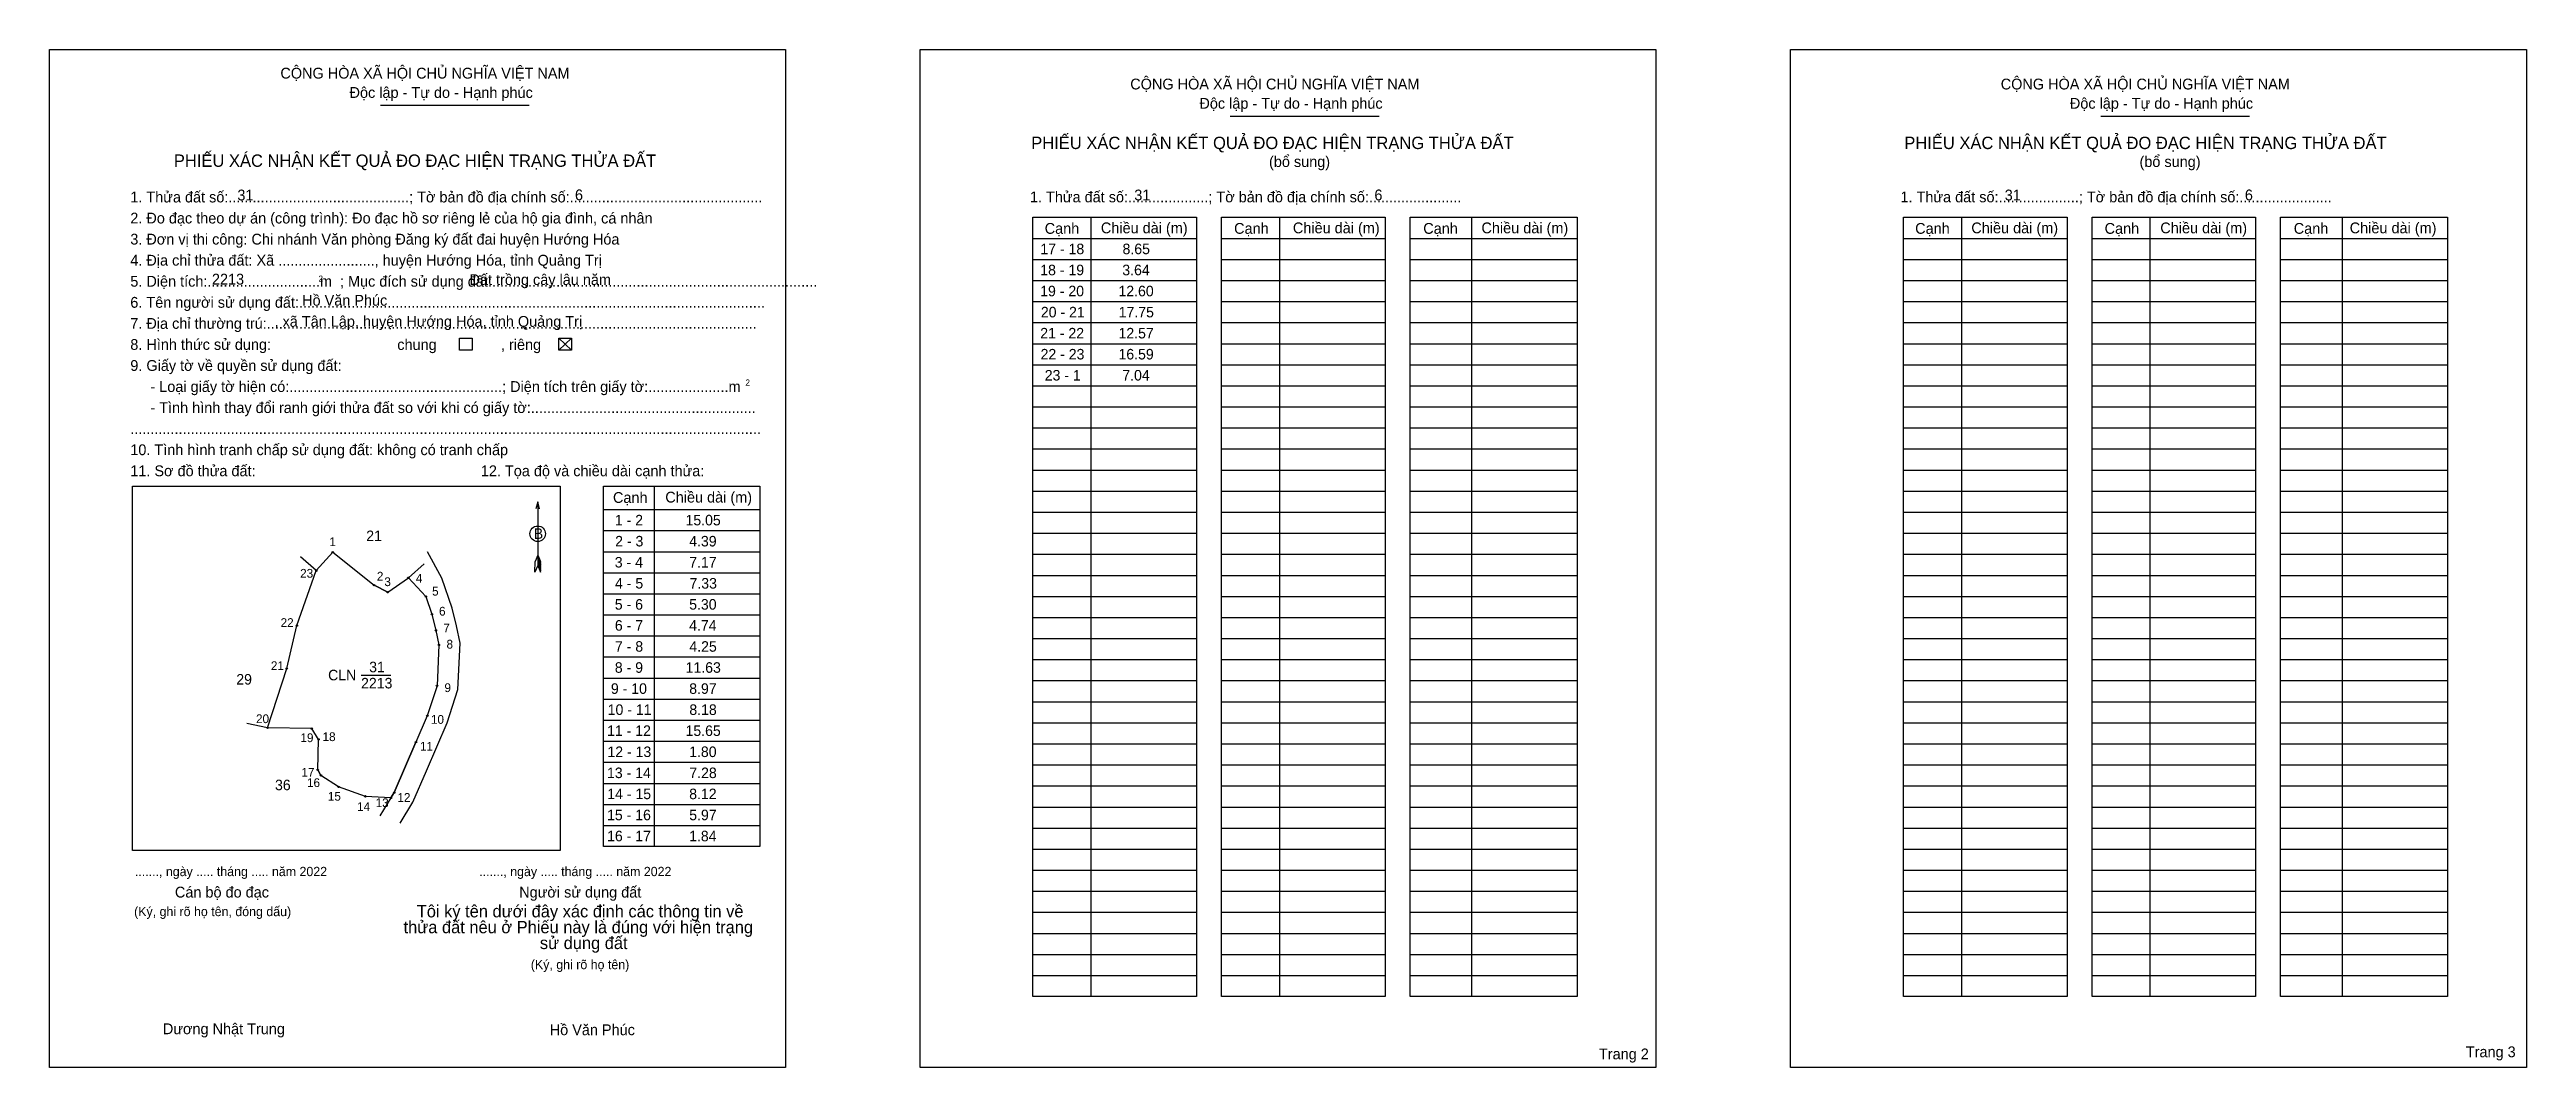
# Model space of a CAD drawing. Extents: x 547343 to 548049, y 1838614 to 1838904.
import ezdxf

# ---------------------------------------------------------------- set-up
doc = ezdxf.new("R2010")
doc.units = 0
for name, color, linetype in [('Level 1', 7, 'Continuous'), ('Level 10', 7, 'Continuous'), ('Level 11', 7, 'Continuous'), ('Level 13', 7, 'Continuous'), ('Level 2', 7, 'Continuous'), ('Level 25', 7, 'Continuous'), ('Level 27', 7, 'Continuous'), ('Level 36', 7, 'Continuous'), ('Level 48', 7, 'Continuous'), ('Level 50', 7, 'Continuous'), ('Level 52', 7, 'Continuous'), ('Level 55', 7, 'Continuous'), ('Level 6', 7, 'Continuous'), ('Level 9', 7, 'Continuous')]:
    doc.layers.add(name, color=color, linetype=linetype)

msp = doc.modelspace()

# ---------------------------------------------------------------- linework, layer by layer
at = {"layer": 'Level 1'}
for p, q in [((547343.13, 1838903.53), (547343.13, 1838903.53)), ((547591.08, 1838903.53), (547591.08, 1838903.53)), ((547437.38, 1838887.66), (547479.78, 1838887.66)), ((547679.45, 1838884.57), (547721.85, 1838884.57)), ((547927.41, 1838884.57), (547969.8, 1838884.57)), ((547623.26, 1838849.74), (547669.85, 1838849.74)), ((547639.76, 1838855.74), (547639.76, 1838633.77)), ((547676.97, 1838849.74), (547723.56, 1838849.74)), ((547693.47, 1838855.74), (547693.47, 1838633.77)), ((547730.68, 1838849.74), (547778.27, 1838849.74)), ((547748.17, 1838855.74), (547748.17, 1838633.77)), ((547871.21, 1838849.74), (547917.81, 1838849.74)), ((547887.71, 1838855.74), (547887.71, 1838633.77)), ((547924.92, 1838849.74), (547971.51, 1838849.74)), ((547941.42, 1838855.74), (547941.42, 1838633.77)), ((547978.63, 1838849.74), (548026.22, 1838849.74)), ((547996.13, 1838855.74), (547996.13, 1838633.77)), ((547623.26, 1838843.74), (547669.85, 1838843.74)), ((547676.97, 1838843.74), (547723.56, 1838843.74)), ((547730.68, 1838843.74), (547778.27, 1838843.74)), ((547871.21, 1838843.74), (547917.81, 1838843.74)), ((547924.92, 1838843.74), (547971.51, 1838843.74)), ((547978.63, 1838843.74), (548026.22, 1838843.74)), ((547623.26, 1838837.74), (547669.85, 1838837.74)), ((547676.97, 1838837.74), (547723.56, 1838837.74)), ((547730.68, 1838837.74), (547778.27, 1838837.74)), ((547871.21, 1838837.74), (547917.81, 1838837.74)), ((547924.92, 1838837.74), (547971.51, 1838837.74)), ((547978.63, 1838837.74), (548026.22, 1838837.74)), ((547623.26, 1838831.74), (547669.85, 1838831.74)), ((547676.97, 1838831.74), (547723.56, 1838831.74)), ((547730.68, 1838831.74), (547778.27, 1838831.74)), ((547871.21, 1838831.74), (547917.81, 1838831.74)), ((547924.92, 1838831.74), (547971.51, 1838831.74)), ((547978.63, 1838831.74), (548026.22, 1838831.74)), ((547488.19, 1838821.3), (547491.79, 1838817.94)), ((547488.19, 1838817.94), (547491.79, 1838821.3)), ((547623.26, 1838825.74), (547669.85, 1838825.74)), ((547676.97, 1838825.74), (547723.56, 1838825.74)), ((547730.68, 1838825.74), (547778.27, 1838825.74)), ((547871.21, 1838825.74), (547917.81, 1838825.74)), ((547924.92, 1838825.74), (547971.51, 1838825.74)), ((547978.63, 1838825.74), (548026.22, 1838825.74)), ((547623.26, 1838819.74), (547669.85, 1838819.74)), ((547623.26, 1838813.75), (547669.85, 1838813.75)), ((547676.97, 1838819.74), (547723.56, 1838819.74)), ((547676.97, 1838813.75), (547723.56, 1838813.75)), ((547730.68, 1838819.74), (547778.27, 1838819.74)), ((547730.68, 1838813.75), (547778.27, 1838813.75)), ((547871.21, 1838819.74), (547917.81, 1838819.74)), ((547871.21, 1838813.75), (547917.81, 1838813.75)), ((547924.92, 1838819.74), (547971.51, 1838819.74)), ((547924.92, 1838813.75), (547971.51, 1838813.75)), ((547978.63, 1838819.74), (548026.22, 1838819.74)), ((547978.63, 1838813.75), (548026.22, 1838813.75)), ((547623.26, 1838807.75), (547669.85, 1838807.75)), ((547676.97, 1838807.75), (547723.56, 1838807.75)), ((547730.68, 1838807.75), (547778.27, 1838807.75)), ((547871.21, 1838807.75), (547917.81, 1838807.75)), ((547924.92, 1838807.75), (547971.51, 1838807.75)), ((547978.63, 1838807.75), (548026.22, 1838807.75)), ((547623.26, 1838801.75), (547669.85, 1838801.75)), ((547676.97, 1838801.75), (547723.56, 1838801.75)), ((547730.68, 1838801.75), (547778.27, 1838801.75)), ((547871.21, 1838801.75), (547917.81, 1838801.75)), ((547924.92, 1838801.75), (547971.51, 1838801.75)), ((547978.63, 1838801.75), (548026.22, 1838801.75)), ((547623.26, 1838795.75), (547669.85, 1838795.75)), ((547676.97, 1838795.75), (547723.56, 1838795.75)), ((547730.68, 1838795.75), (547778.27, 1838795.75)), ((547871.21, 1838795.75), (547917.81, 1838795.75)), ((547924.92, 1838795.75), (547971.51, 1838795.75)), ((547978.63, 1838795.75), (548026.22, 1838795.75)), ((547623.26, 1838789.75), (547669.85, 1838789.75)), ((547676.97, 1838789.75), (547723.56, 1838789.75)), ((547730.68, 1838789.75), (547778.27, 1838789.75)), ((547871.21, 1838789.75), (547917.81, 1838789.75)), ((547924.92, 1838789.75), (547971.51, 1838789.75)), ((547978.63, 1838789.75), (548026.22, 1838789.75)), ((547366.73, 1838779.16), (547366.73, 1838779.16)), ((547515.32, 1838779.19), (547515.32, 1838676.5)), ((547623.26, 1838783.75), (547669.85, 1838783.75)), ((547676.97, 1838783.75), (547723.56, 1838783.75)), ((547730.68, 1838783.75), (547778.27, 1838783.75)), ((547871.21, 1838783.75), (547917.81, 1838783.75)), ((547924.92, 1838783.75), (547971.51, 1838783.75)), ((547978.63, 1838783.75), (548026.22, 1838783.75)), ((547482.17, 1838774.67), (547482.17, 1838756.53)), ((547500.92, 1838772.49), (547545.41, 1838772.49)), ((547623.26, 1838777.75), (547669.85, 1838777.75)), ((547623.26, 1838771.75), (547669.85, 1838771.75)), ((547676.97, 1838777.75), (547723.56, 1838777.75)), ((547676.97, 1838771.75), (547723.56, 1838771.75)), ((547730.68, 1838777.75), (547778.27, 1838777.75)), ((547730.68, 1838771.75), (547778.27, 1838771.75)), ((547871.21, 1838777.75), (547917.81, 1838777.75)), ((547871.21, 1838771.75), (547917.81, 1838771.75)), ((547924.92, 1838777.75), (547971.51, 1838777.75)), ((547924.92, 1838771.75), (547971.51, 1838771.75)), ((547978.63, 1838777.75), (548026.22, 1838777.75)), ((547978.63, 1838771.75), (548026.22, 1838771.75)), ((547500.92, 1838766.49), (547545.41, 1838766.49)), ((547623.26, 1838765.75), (547669.85, 1838765.75)), ((547676.97, 1838765.75), (547723.56, 1838765.75)), ((547730.68, 1838765.75), (547778.27, 1838765.75)), ((547871.21, 1838765.75), (547917.81, 1838765.75)), ((547924.92, 1838765.75), (547971.51, 1838765.75)), ((547978.63, 1838765.75), (548026.22, 1838765.75)), ((547481.37, 1838754.68), (547481.41, 1838757.68)), ((547482.17, 1838759.53), (547481.41, 1838757.68)), ((547482.17, 1838759.53), (547482.94, 1838757.68)), ((547482.17, 1838759.27), (547482.94, 1838757.41)), ((547482.17, 1838759.01), (547482.94, 1838757.15)), ((547482.17, 1838758.75), (547482.95, 1838756.88)), ((547482.17, 1838758.48), (547482.95, 1838756.61)), ((547482.17, 1838758.22), (547482.95, 1838756.34)), ((547482.17, 1838757.96), (547482.95, 1838756.07)), ((547482.17, 1838757.7), (547482.96, 1838755.8)), ((547482.17, 1838757.44), (547482.96, 1838755.53)), ((547482.17, 1838757.18), (547482.96, 1838755.26)), ((547482.97, 1838754.68), (547482.94, 1838757.68)), ((547500.92, 1838760.49), (547545.41, 1838760.49)), ((547623.26, 1838759.75), (547669.85, 1838759.75)), ((547676.97, 1838759.75), (547723.56, 1838759.75)), ((547730.68, 1838759.75), (547778.27, 1838759.75)), ((547871.21, 1838759.75), (547917.81, 1838759.75)), ((547924.92, 1838759.75), (547971.51, 1838759.75)), ((547978.63, 1838759.75), (548026.22, 1838759.75)), ((547482.17, 1838756.53), (547481.37, 1838754.68)), ((547482.17, 1838756.92), (547482.97, 1838755)), ((547482.17, 1838756.53), (547482.97, 1838754.68)), ((547500.92, 1838754.49), (547545.41, 1838754.49)), ((547623.26, 1838753.75), (547669.85, 1838753.75)), ((547676.97, 1838753.75), (547723.56, 1838753.75)), ((547730.68, 1838753.75), (547778.27, 1838753.75)), ((547871.21, 1838753.75), (547917.81, 1838753.75)), ((547924.92, 1838753.75), (547971.51, 1838753.75)), ((547978.63, 1838753.75), (548026.22, 1838753.75)), ((547500.92, 1838748.49), (547545.41, 1838748.49)), ((547623.26, 1838747.75), (547669.85, 1838747.75)), ((547676.97, 1838747.75), (547723.56, 1838747.75)), ((547730.68, 1838747.75), (547778.27, 1838747.75)), ((547871.21, 1838747.75), (547917.81, 1838747.75)), ((547924.92, 1838747.75), (547971.51, 1838747.75)), ((547978.63, 1838747.75), (548026.22, 1838747.75)), ((547500.92, 1838742.49), (547545.41, 1838742.49)), ((547500.92, 1838736.49), (547545.41, 1838736.49)), ((547623.26, 1838741.76), (547669.85, 1838741.76)), ((547676.97, 1838741.76), (547723.56, 1838741.76)), ((547730.68, 1838741.76), (547778.27, 1838741.76)), ((547871.21, 1838741.76), (547917.81, 1838741.76)), ((547924.92, 1838741.76), (547971.51, 1838741.76)), ((547978.63, 1838741.76), (548026.22, 1838741.76)), ((547500.92, 1838730.5), (547545.41, 1838730.5)), ((547623.26, 1838735.76), (547669.85, 1838735.76)), ((547623.26, 1838729.76), (547669.85, 1838729.76)), ((547676.97, 1838735.76), (547723.56, 1838735.76)), ((547676.97, 1838729.76), (547723.56, 1838729.76)), ((547730.68, 1838735.76), (547778.27, 1838735.76)), ((547730.68, 1838729.76), (547778.27, 1838729.76)), ((547871.21, 1838735.76), (547917.81, 1838735.76)), ((547871.21, 1838729.76), (547917.81, 1838729.76)), ((547924.92, 1838735.76), (547971.51, 1838735.76)), ((547924.92, 1838729.76), (547971.51, 1838729.76)), ((547978.63, 1838735.76), (548026.22, 1838735.76)), ((547978.63, 1838729.76), (548026.22, 1838729.76)), ((547500.92, 1838724.5), (547545.41, 1838724.5)), ((547623.26, 1838723.76), (547669.85, 1838723.76)), ((547676.97, 1838723.76), (547723.56, 1838723.76)), ((547730.68, 1838723.76), (547778.27, 1838723.76)), ((547871.21, 1838723.76), (547917.81, 1838723.76)), ((547924.92, 1838723.76), (547971.51, 1838723.76)), ((547978.63, 1838723.76), (548026.22, 1838723.76)), ((547500.92, 1838718.5), (547545.41, 1838718.5)), ((547623.26, 1838717.76), (547669.85, 1838717.76)), ((547676.97, 1838717.76), (547723.56, 1838717.76)), ((547730.68, 1838717.76), (547778.27, 1838717.76)), ((547871.21, 1838717.76), (547917.81, 1838717.76)), ((547924.92, 1838717.76), (547971.51, 1838717.76)), ((547978.63, 1838717.76), (548026.22, 1838717.76)), ((547500.92, 1838712.5), (547545.41, 1838712.5)), ((547623.26, 1838711.76), (547669.85, 1838711.76)), ((547676.97, 1838711.76), (547723.56, 1838711.76)), ((547730.68, 1838711.76), (547778.27, 1838711.76)), ((547871.21, 1838711.76), (547917.81, 1838711.76)), ((547924.92, 1838711.76), (547971.51, 1838711.76)), ((547978.63, 1838711.76), (548026.22, 1838711.76)), ((547500.92, 1838706.5), (547545.41, 1838706.5)), ((547623.26, 1838705.76), (547669.85, 1838705.76)), ((547676.97, 1838705.76), (547723.56, 1838705.76)), ((547730.68, 1838705.76), (547778.27, 1838705.76)), ((547871.21, 1838705.76), (547917.81, 1838705.76)), ((547924.92, 1838705.76), (547971.51, 1838705.76)), ((547978.63, 1838705.76), (548026.22, 1838705.76)), ((547500.92, 1838700.5), (547545.41, 1838700.5)), ((547500.92, 1838694.5), (547545.41, 1838694.5)), ((547623.26, 1838699.76), (547669.85, 1838699.76)), ((547623.26, 1838693.76), (547669.85, 1838693.76)), ((547676.97, 1838699.76), (547723.56, 1838699.76)), ((547676.97, 1838693.76), (547723.56, 1838693.76)), ((547730.68, 1838699.76), (547778.27, 1838699.76)), ((547730.68, 1838693.76), (547778.27, 1838693.76)), ((547871.21, 1838699.76), (547917.81, 1838699.76)), ((547871.21, 1838693.76), (547917.81, 1838693.76)), ((547924.92, 1838699.76), (547971.51, 1838699.76)), ((547924.92, 1838693.76), (547971.51, 1838693.76)), ((547978.63, 1838699.76), (548026.22, 1838699.76)), ((547978.63, 1838693.76), (548026.22, 1838693.76)), ((547500.92, 1838688.5), (547545.41, 1838688.5)), ((547623.26, 1838687.76), (547669.85, 1838687.76)), ((547676.97, 1838687.76), (547723.56, 1838687.76)), ((547730.68, 1838687.76), (547778.27, 1838687.76)), ((547871.21, 1838687.76), (547917.81, 1838687.76)), ((547924.92, 1838687.76), (547971.51, 1838687.76)), ((547978.63, 1838687.76), (548026.22, 1838687.76)), ((547500.92, 1838682.5), (547545.41, 1838682.5)), ((547623.26, 1838681.76), (547669.85, 1838681.76)), ((547676.97, 1838681.76), (547723.56, 1838681.76)), ((547730.68, 1838681.76), (547778.27, 1838681.76)), ((547871.21, 1838681.76), (547917.81, 1838681.76)), ((547924.92, 1838681.76), (547971.51, 1838681.76)), ((547978.63, 1838681.76), (548026.22, 1838681.76)), ((547488.59, 1838675.35), (547488.59, 1838675.35)), ((547623.26, 1838675.77), (547669.85, 1838675.77)), ((547676.97, 1838675.77), (547723.56, 1838675.77)), ((547730.68, 1838675.77), (547778.27, 1838675.77)), ((547871.21, 1838675.77), (547917.81, 1838675.77)), ((547924.92, 1838675.77), (547971.51, 1838675.77)), ((547978.63, 1838675.77), (548026.22, 1838675.77)), ((547623.26, 1838669.77), (547669.85, 1838669.77)), ((547676.97, 1838669.77), (547723.56, 1838669.77)), ((547730.68, 1838669.77), (547778.27, 1838669.77)), ((547871.21, 1838669.77), (547917.81, 1838669.77)), ((547924.92, 1838669.77), (547971.51, 1838669.77)), ((547978.63, 1838669.77), (548026.22, 1838669.77)), ((547623.26, 1838663.77), (547669.85, 1838663.77)), ((547676.97, 1838663.77), (547723.56, 1838663.77)), ((547730.68, 1838663.77), (547778.27, 1838663.77)), ((547871.21, 1838663.77), (547917.81, 1838663.77)), ((547924.92, 1838663.77), (547971.51, 1838663.77)), ((547978.63, 1838663.77), (548026.22, 1838663.77)), ((547623.26, 1838657.77), (547669.85, 1838657.77)), ((547623.26, 1838651.77), (547669.85, 1838651.77)), ((547676.97, 1838657.77), (547723.56, 1838657.77)), ((547676.97, 1838651.77), (547723.56, 1838651.77)), ((547730.68, 1838657.77), (547778.27, 1838657.77)), ((547730.68, 1838651.77), (547778.27, 1838651.77)), ((547871.21, 1838657.77), (547917.81, 1838657.77)), ((547871.21, 1838651.77), (547917.81, 1838651.77)), ((547924.92, 1838657.77), (547971.51, 1838657.77)), ((547924.92, 1838651.77), (547971.51, 1838651.77)), ((547978.63, 1838657.77), (548026.22, 1838657.77)), ((547978.63, 1838651.77), (548026.22, 1838651.77)), ((547623.26, 1838645.77), (547669.85, 1838645.77)), ((547676.97, 1838645.77), (547723.56, 1838645.77)), ((547730.68, 1838645.77), (547778.27, 1838645.77)), ((547871.21, 1838645.77), (547917.81, 1838645.77)), ((547924.92, 1838645.77), (547971.51, 1838645.77)), ((547978.63, 1838645.77), (548026.22, 1838645.77)), ((547623.26, 1838639.77), (547669.85, 1838639.77)), ((547676.97, 1838639.77), (547723.56, 1838639.77)), ((547730.68, 1838639.77), (547778.27, 1838639.77)), ((547871.21, 1838639.77), (547917.81, 1838639.77)), ((547924.92, 1838639.77), (547971.51, 1838639.77)), ((547978.63, 1838639.77), (548026.22, 1838639.77)), ((547552.77, 1838613.58), (547552.77, 1838613.58)), ((547800.71, 1838613.58), (547800.71, 1838613.58))]:
    msp.add_line(p, q, dxfattribs=at)
for points in [[(547623.26, 1838855.74), (547669.85, 1838855.74), (547669.85, 1838633.77), (547623.26, 1838633.77)], [(547676.97, 1838855.74), (547723.56, 1838855.74), (547723.56, 1838633.77), (547676.97, 1838633.77)], [(547730.68, 1838855.74), (547778.27, 1838855.74), (547778.27, 1838633.77), (547730.68, 1838633.77)], [(547871.21, 1838855.74), (547917.81, 1838855.74), (547917.81, 1838633.77), (547871.21, 1838633.77)], [(547924.92, 1838855.74), (547971.51, 1838855.74), (547971.51, 1838633.77), (547924.92, 1838633.77)], [(547978.63, 1838855.74), (548026.22, 1838855.74), (548026.22, 1838633.77), (547978.63, 1838633.77)], [(547366.73, 1838779.16), (547488.59, 1838779.16), (547488.59, 1838675.35), (547366.73, 1838675.35)], [(547500.92, 1838779.19), (547545.41, 1838779.19), (547545.41, 1838676.5), (547500.92, 1838676.5)]]:
    msp.add_lwpolyline(points, close=True, dxfattribs=at)
msp.add_lwpolyline([(547482.69, 1838772.74), (547482.17, 1838774.67), (547481.65, 1838772.74)], dxfattribs=at)
msp.add_circle((547482.17, 1838765.6), 2.21, dxfattribs=at)
at = {"layer": 'Level 10'}
msp.add_lwpolyline([(547405.23, 1838710.32), (547410.68, 1838727.21), (547413.59, 1838739.44), (547419.09, 1838755.09), (547423.78, 1838760.34), (547435.57, 1838750.98), (547439.46, 1838748.95), (547445.33, 1838753.07), (547450.32, 1838747.7), (547452.05, 1838742.69), (547453.19, 1838738.09), (547454.03, 1838733.92), (547453.5, 1838722.3), (547450.73, 1838713.77), (547447.5, 1838706.26), (547441.32, 1838691.88), (547440.37, 1838690.35), (547433.1, 1838690.8), (547425.45, 1838693.51), (547420.43, 1838696.75), (547419.54, 1838698.36), (547419.74, 1838707.01), (547417.83, 1838710.11)], close=True, dxfattribs=at)
at = {"layer": 'Level 11'}
for centre in [(547423.78, 1838760.34), (547419.09, 1838755.09), (547435.57, 1838750.98), (547445.33, 1838753.07), (547439.46, 1838748.95), (547450.32, 1838747.7), (547452.05, 1838742.69), (547413.59, 1838739.44), (547453.19, 1838738.09), (547454.03, 1838733.92), (547410.68, 1838727.21), (547453.5, 1838722.3), (547405.23, 1838710.32), (547405.23, 1838710.32), (547417.83, 1838710.11), (547450.73, 1838713.77), (547419.74, 1838707.01), (547447.5, 1838706.26), (547419.54, 1838698.36), (547420.43, 1838696.75), (547425.45, 1838693.51), (547433.1, 1838690.8), (547440.37, 1838690.35), (547441.32, 1838691.88)]:
    msp.add_circle(centre, 0.2, dxfattribs=at)
at = {"layer": 'Level 2'}
for points in [[(547343.12, 1838903.53), (547552.76, 1838903.53), (547552.76, 1838613.58), (547343.12, 1838613.58)], [(547591.08, 1838903.53), (547800.72, 1838903.53), (547800.72, 1838613.58), (547591.08, 1838613.58)], [(547839.03, 1838903.53), (548048.67, 1838903.53), (548048.67, 1838613.58), (547839.03, 1838613.58)]]:
    msp.add_lwpolyline(points, close=True, dxfattribs=at)
at = {"layer": 'Level 25'}
for p, q in [((547439.46, 1838748.95), (547435.57, 1838750.98)), ((547441.32, 1838691.88), (547447.5, 1838706.26)), ((547419.54, 1838698.36), (547420.43, 1838696.75)), ((547440.37, 1838690.35), (547441.32, 1838691.88))]:
    msp.add_line(p, q, dxfattribs=at)
at = {"layer": 'Level 27'}
for p, q in [((547419.09, 1838755.09), (547414.57, 1838759.04)), ((547445.33, 1838753.07), (547449.81, 1838757.05)), ((547405.23, 1838710.32), (547399.36, 1838711.54)), ((547440.37, 1838690.35), (547437.19, 1838685.26))]:
    msp.add_line(p, q, dxfattribs=at)
at = {"layer": 'Level 50'}
for points in [[(547459.87, 1838821.3), (547463.47, 1838821.3), (547463.47, 1838817.94), (547459.87, 1838817.94)], [(547488.19, 1838821.3), (547491.79, 1838821.3), (547491.79, 1838817.94), (547488.19, 1838817.94)]]:
    msp.add_lwpolyline(points, close=True, dxfattribs=at)
at = {"layer": 'Level 9'}
for p, q in [((547454.85, 1838752.96), (547450.83, 1838760.47)), ((547457.81, 1838744.37), (547454.85, 1838752.96)), ((547459.04, 1838739.42), (547457.81, 1838744.37)), ((547460.05, 1838734.39), (547459.04, 1838739.42)), ((547459.45, 1838721.2), (547460.05, 1838734.39)), ((547431.86, 1838725.35), (547440.36, 1838725.35)), ((547456.37, 1838711.7), (547459.45, 1838721.2)), ((547450.51, 1838698.07), (547456.37, 1838711.7)), ((547446.65, 1838689.1), (547450.51, 1838698.07)), ((547442.98, 1838683.21), (547446.65, 1838689.1))]:
    msp.add_line(p, q, dxfattribs=at)

# ---------------------------------------------------------------- texts
at = {"layer": 'Level 1'}
for s, height, p in [('CỘNG HÒA XÃ HỘI CHỦ NGHĨA VIỆT NAM', 3.0794, (547408.88, 1838895.26)), ('Độc lập - Tự do - Hạnh phúc', 3.0794, (547428.58, 1838889.76)), ('CỘNG HÒA XÃ HỘI CHỦ NGHĨA VIỆT NAM', 3.0794, (547650.96, 1838892.16)), ('CỘNG HÒA XÃ HỘI CHỦ NGHĨA VIỆT NAM', 3.0794, (547898.91, 1838892.16)), ('Độc lập - Tự do - Hạnh phúc', 3.0794, (547670.66, 1838886.67)), ('Độc lập - Tự do - Hạnh phúc', 3.0794, (547918.61, 1838886.67)), ('PHIẾU XÁC NHẬN KẾT QUẢ ĐO ĐẠC HIỆN TRẠNG THỬA ĐẤT', 3.5197, (547622.76, 1838875.18)), ('PHIẾU XÁC NHẬN KẾT QUẢ ĐO ĐẠC HIỆN TRẠNG THỬA ĐẤT', 3.5197, (547871.45, 1838875.18)), ('PHIẾU XÁC NHẬN KẾT QUẢ ĐO ĐẠC HIỆN TRẠNG THỬA ĐẤT', 3.5197, (547378.54, 1838870.12)), ('(bổ sung)', 3.079, (547690.49, 1838870.07)), ('(bổ sung)', 3.079, (547938.45, 1838870.07)), ('1. Thửa đất số:.............................................; Tờ bản đồ địa chính số:................................................', 3.07937, (547366.13, 1838859.98)), ('1. Thửa đất số:....................; Tờ bản đồ địa chính số:.......................', 3.0794, (547622.39, 1838860.01)), ('1. Thửa đất số:....................; Tờ bản đồ địa chính số:.......................', 3.0794, (547870.35, 1838860.01)), ('2. Đo đạc theo dự án (công trình): Đo đạc hồ sơ riêng lẻ của hộ gia đình, cá nhân', 3.0794, (547366.13, 1838853.98)), ('3. Đơn vị thi công: Chi nhánh Văn phòng Đăng ký đất đai huyện Hướng Hóa', 3.0794, (547366.13, 1838847.98)), ('Cạnh', 3.079, (547626.59, 1838851.04)), ('Chiều dài (m)', 3.0794, (547642.59, 1838851.19)), ('Cạnh', 3.079, (547680.55, 1838851.04)), ('Chiều dài (m)', 3.0794, (547697.29, 1838851.19)), ('Cạnh', 3.079, (547734.43, 1838851.04)), ('Chiều dài (m)', 3.0794, (547751, 1838851.19)), ('Cạnh', 3.079, (547874.55, 1838851.04)), ('Chiều dài (m)', 3.0794, (547890.54, 1838851.19)), ('Cạnh', 3.079, (547928.51, 1838851.04)), ('Chiều dài (m)', 3.0794, (547944.37, 1838851.19)), ('Cạnh', 3.079, (547982.38, 1838851.04)), ('Chiều dài (m)', 3.0794, (547998.32, 1838851.19)), ('4. Địa chỉ thửa đất: Xã ........................, huyện Hướng Hóa, tỉnh Quảng Trị', 3.0794, (547366.13, 1838841.98)), ('5. Diện tích:............................m  ; Mục đích sử dụng đất:.................................................................................', 3.07937, (547366.13, 1838835.98)), ('2', 1.76, (547419.72, 1838837.38)), ('6. Tên người sử dụng đất:....................................................................................................................', 3.07937, (547366.13, 1838829.98)), ('7. Địa chỉ thường trú:..........................................................................................................................', 3.07937, (547366.13, 1838823.98)), ('chung                , riêng', 3.0794, (547442.18, 1838817.96)), ('9. Giấy tờ về quyền sử dụng đất:', 3.0794, (547366.13, 1838811.99)), ('     - Loại giấy tờ hiện có:.....................................................; Diện tích trên giấy tờ:....................m', 3.07937, (547366.13, 1838805.99)), ('2', 1.76, (547541.34, 1838807.79)), ('     - Tình hình thay đổi ranh giới thửa đất so với khi có giấy tờ:........................................................', 3.07937, (547366.13, 1838799.99)), ('.............................................................................................................................................................', 3.07937, (547366.13, 1838793.99)), ('10. Tình hình tranh chấp sử dụng đất: không có tranh chấp', 3.0794, (547366.13, 1838787.99)), ('11. Sơ đồ thửa đất:', 3.0794, (547366.13, 1838781.99)), ('12. Tọa độ và chiều dài cạnh thửa:', 3.0794, (547465.98, 1838781.99)), ('Cạnh', 3.079, (547503.62, 1838774.39)), ('Chiều dài (m)', 3.0794, (547518.52, 1838774.49)), ('B', 3, (547481.06, 1838764.14)), ('......., ngày ..... tháng ..... năm 2022', 2.6396, (547367.44, 1838668.08)), ('Cán bộ đo đạc', 3.0794, (547378.84, 1838661.98)), ('......., ngày ..... tháng ..... năm 2022', 2.6396, (547465.52, 1838668.08)), ('Người sử dụng đất', 3.0794, (547476.91, 1838661.98)), ('(Ký, ghi rõ họ tên, đóng dấu)', 2.6396, (547367.21, 1838656.68)), ('Tôi ký tên dưới đây xác định các thông tin về', 3.4993, (547447.72, 1838656.33)), ('thửa đất nêu ở Phiếu này là đúng với hiện trạng', 3.4993, (547443.97, 1838651.81)), ('sử dụng đất', 3.4993, (547482.8, 1838647.3)), ('(Ký, ghi rõ họ tên)', 2.6396, (547480.21, 1838641.57)), ('Dương Nhật Trung', 3.0794, (547375.41, 1838623.05)), ('Trang 2', 3.079, (547784.48, 1838615.89)), ('Trang 3', 3.079, (548031.4, 1838616.49))]:
    msp.add_text(s, height=height, dxfattribs=at).set_placement(p)
at = {"layer": 'Level 13'}
for s, p in [('31', (547434.17, 1838726.15)), ('CLN', (547422.47, 1838723.85)), ('2213', (547431.86, 1838721.55))]:
    msp.add_text(s, height=3, dxfattribs=at).set_placement(p)
at = {"layer": 'Level 36'}
for s, p in [('21', (547433.33, 1838763.51)), ('29', (547396.32, 1838722.64)), ('36', (547407.35, 1838692.55))]:
    msp.add_text(s, height=3, dxfattribs=at).set_placement(p)
at = {"layer": 'Level 48'}
msp.add_text('8. Hình thức sử dụng:', height=3.0795, dxfattribs=at).set_placement((547366.13, 1838817.99))
at = {"layer": 'Level 52'}
for s, p in [('18 - 19', (547625.33, 1838839.24)), ('17 - 18', (547625.36, 1838845.24)), ('3.64', (547648.7, 1838839.24)), ('8.65', (547648.77, 1838845.24)), ('19 - 20', (547625.31, 1838833.24)), ('12.60', (547647.6, 1838833.24)), ('20 - 21', (547625.5, 1838827.24)), ('17.75', (547647.67, 1838827.24)), ('21 - 22', (547625.32, 1838821.24)), ('12.57', (547647.62, 1838821.24)), ('22 - 23', (547625.42, 1838815.25)), ('16.59', (547647.61, 1838815.25)), ('23 - 1', (547626.61, 1838809.25)), ('7.04', (547648.7, 1838809.25)), ('2 - 3', (547504.24, 1838761.99)), ('1 - 2', (547504.15, 1838767.99)), ('15.05', (547524.28, 1838767.99)), ('4.39', (547525.33, 1838761.99)), ('3 - 4', (547504.13, 1838755.99)), ('7.17', (547525.34, 1838755.99)), ('4 - 5', (547504.2, 1838749.99)), ('7.33', (547525.42, 1838749.99)), ('5 - 6', (547504.14, 1838743.99)), ('5.30', (547525.32, 1838743.99)), ('6 - 7', (547504.16, 1838737.99)), ('4.74', (547525.31, 1838737.99)), ('8 - 9', (547504.15, 1838726)), ('7 - 8', (547504.18, 1838732)), ('11.63', (547524.31, 1838726)), ('4.25', (547525.38, 1838732)), ('9 - 10', (547503.03, 1838720)), ('8.97', (547525.34, 1838720)), ('10 - 11', (547502.11, 1838714)), ('8.18', (547525.37, 1838714)), ('11 - 12', (547501.93, 1838708)), ('15.65', (547524.28, 1838708)), ('12 - 13', (547502.03, 1838702)), ('1.80', (547525.32, 1838702)), ('13 - 14', (547501.92, 1838696)), ('7.28', (547525.37, 1838696)), ('15 - 16', (547501.93, 1838684)), ('14 - 15', (547501.99, 1838690)), ('8.12', (547525.33, 1838690)), ('5.97', (547525.34, 1838684)), ('16 - 17', (547501.94, 1838678)), ('1.84', (547525.31, 1838678))]:
    msp.add_text(s, height=3, dxfattribs=at).set_placement(p)
at = {"layer": 'Level 55'}
for s, p in [('1', (547423.75, 1838760.34)), ('23', (547419.02, 1838755.09)), ('2', (547435.54, 1838750.98)), ('4', (547445.3, 1838753.07)), ('3', (547439.43, 1838748.95)), ('5', (547450.29, 1838747.7)), ('22', (547413.52, 1838739.44)), ('6', (547452.02, 1838742.69)), ('7', (547453.16, 1838738.09)), ('8', (547454, 1838733.92)), ('21', (547410.62, 1838727.21)), ('9', (547453.47, 1838722.3)), ('20', (547405.16, 1838710.32)), ('19', (547417.76, 1838710.11)), ('10', (547450.66, 1838713.77)), ('18', (547419.67, 1838707.01)), ('11', (547447.44, 1838706.26)), ('17', (547419.47, 1838698.36)), ('16', (547420.36, 1838696.75)), ('15', (547425.38, 1838693.51)), ('14', (547433.03, 1838690.8)), ('13', (547440.3, 1838690.35)), ('12', (547441.25, 1838691.88))]:
    msp.add_text(s, height=0.1, dxfattribs=at).set_placement(p)
at = {"layer": 'Level 6'}
for s, height, p in [('31', 3.08, (547396.63, 1838860.55)), ('6', 3.08, (547492.79, 1838860.6)), ('31', 3.08, (547652.11, 1838860.55)), ('6', 3.08, (547720.51, 1838860.57)), ('31', 3.08, (547900.06, 1838860.55)), ('6', 3.08, (547968.46, 1838860.57)), ('2213', 3.08, (547389.39, 1838836.58)), ('Đất trồng cây lâu năm', 3.0795, (547462.76, 1838836.46)), (', xã Tân Lập, huyện Hướng Hóa, tỉnh Quảng Trị', 3.0795, (547407.21, 1838824.55)), ('Hồ Văn Phúc', 3.0795, (547415.07, 1838830.56)), ('Hồ Văn Phúc', 3.0795, (547485.6, 1838622.77))]:
    msp.add_text(s, height=height, dxfattribs=at).set_placement(p)
at = {"layer": 'Level 9'}
for s, p in [('1', (547422.83, 1838762.08)), ('23', (547414.5, 1838753.08)), ('2', (547436.36, 1838752.25)), ('3', (547438.49, 1838750.69)), ('4', (547447.47, 1838751.68)), ('5', (547452.09, 1838747.99)), ('6', (547454.07, 1838742.29)), ('22', (547408.94, 1838739.04)), ('7', (547455.28, 1838737.5)), ('21', (547406.17, 1838726.77)), ('8', (547456.2, 1838732.9)), ('9', (547455.61, 1838720.51)), ('20', (547401.94, 1838711.66)), ('19', (547414.58, 1838706.25)), ('18', (547420.89, 1838706.54)), ('10', (547451.76, 1838711.46)), ('11', (547448.64, 1838703.83)), ('17', (547414.86, 1838696.39)), ('16', (547416.46, 1838693.45)), ('15', (547422.4, 1838689.57)), ('14', (547430.72, 1838686.61)), ('13', (547436.01, 1838687.73)), ('12', (547442.21, 1838689.24))]:
    msp.add_text(s, height=2.5, dxfattribs=at).set_placement(p)

doc.saveas('drawing.dxf')
